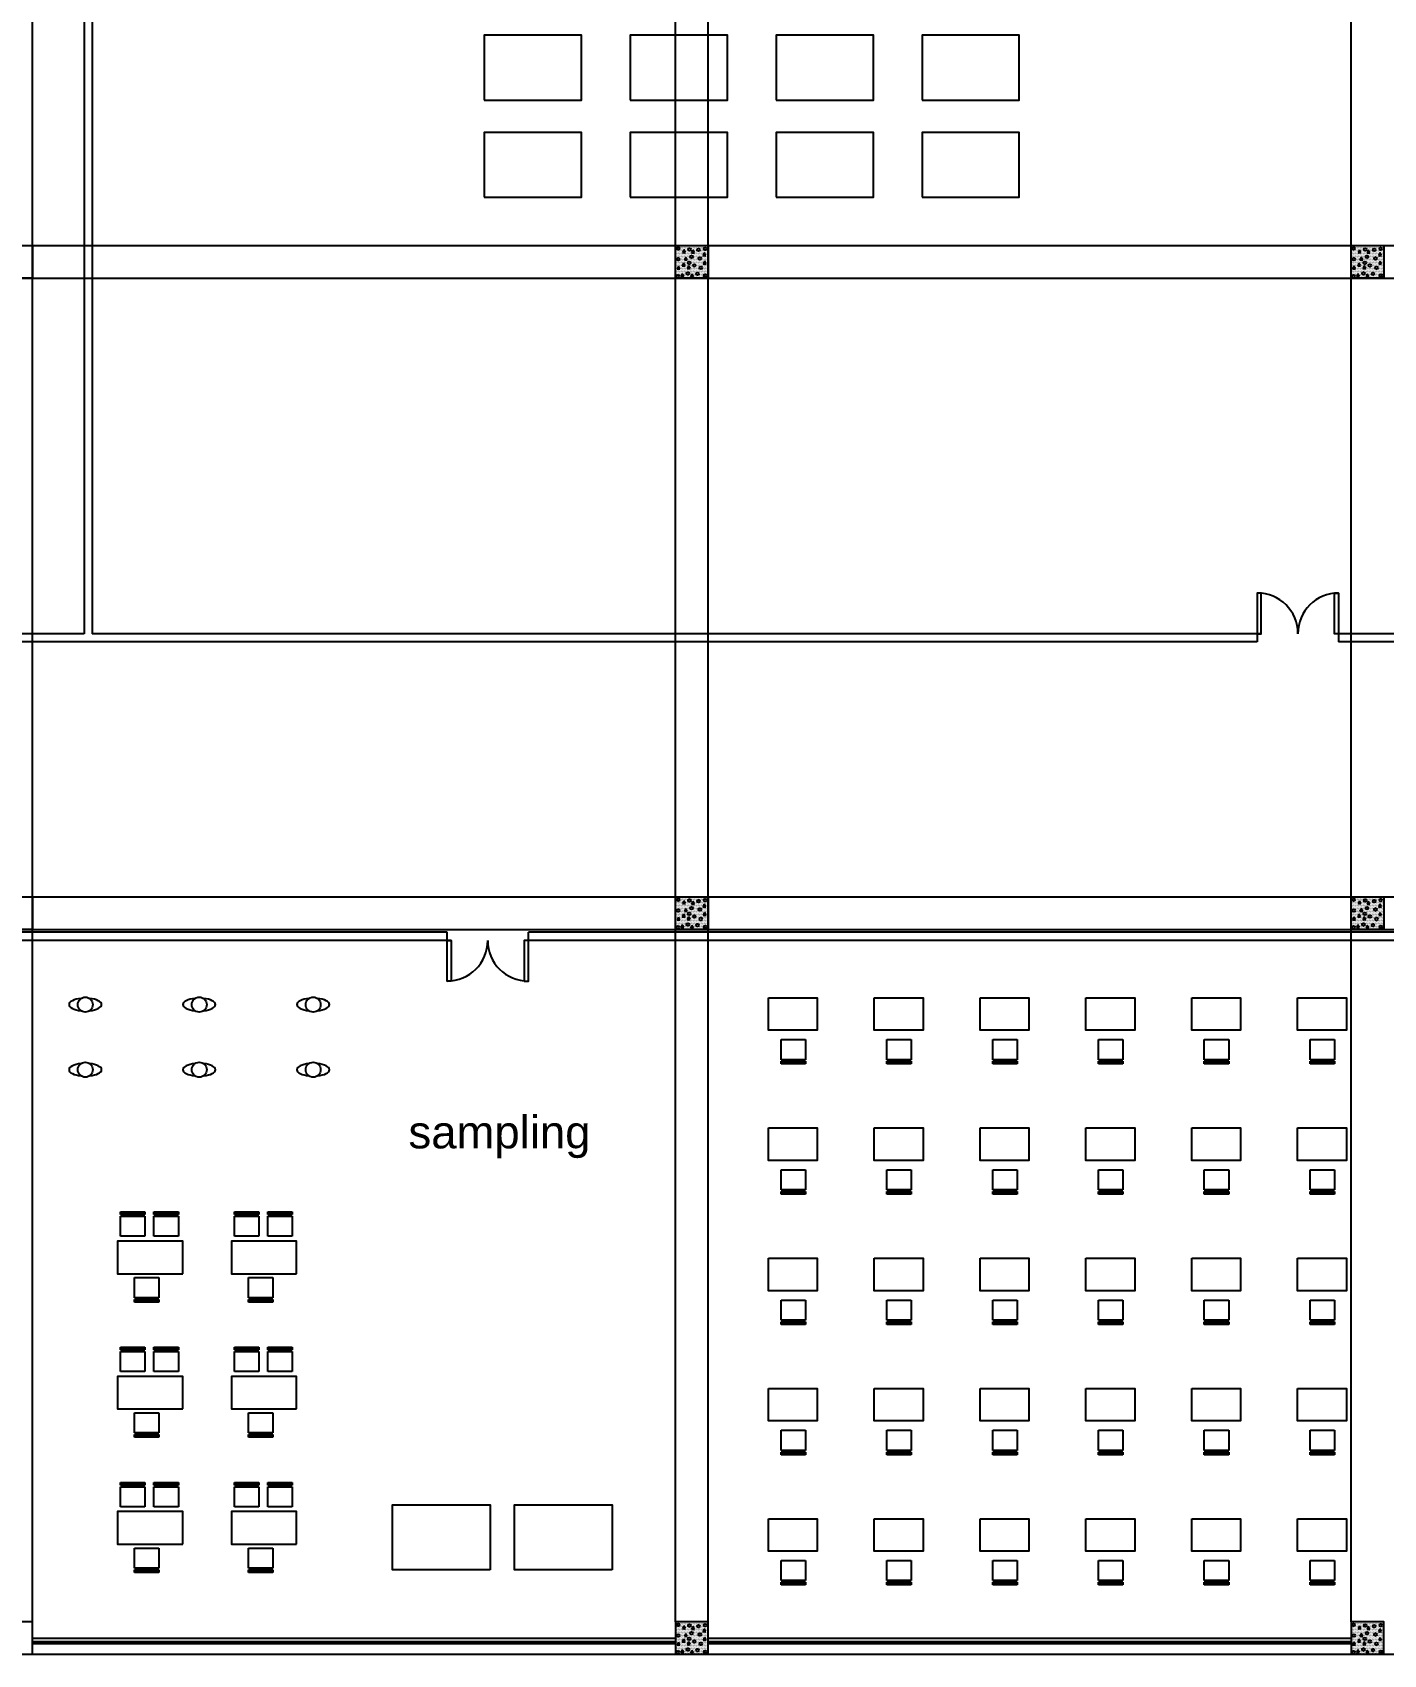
# Model space of a CAD drawing. Header units: feet. Extents: x 199 to 564, y 13 to 182.
# Drawn here: x 242.3 to 325.3, y 13.1 to 112.7 of the extents above; entities that cross this region are included whole.
import ezdxf

# ---------------------------------------------------------------- set-up
doc = ezdxf.new("R2010")
doc.units = ezdxf.units.FT
doc.header["$MEASUREMENT"] = 0
for name, color, linetype in [('beampillar', 80, 'Continuous'), ('hatch pillar', 20, 'Continuous'), ('inner walls', 1, 'Continuous'), ('prep side', 220, 'Continuous'), ('shank', 7, 'Continuous'), ('wall', 24, 'Continuous'), ('windows', 241, 'Continuous')]:
    doc.layers.add(name, color=color, linetype=linetype)
doc.styles.get("Standard").update_dxf_attribs({"font": 'arial.ttf'})

# ---------------------------------------------------------------- blocks, each defined once
blk = doc.blocks.new('*U3')
at = {"layer": 'shank', "linetype": 'ByBlock'}
blk.add_lwpolyline([(-1, -2), (1, -2), (1, 2), (-1, 2)], close=True, dxfattribs=at)
blk = doc.blocks.new('*U4')
at = {"layer": 'shank', "color": 0, "linetype": 'ByBlock', "lineweight": -2, "transparency": 16777216}
blk.add_blockref('*U3', (0, 0), dxfattribs=at)
blk = doc.blocks.new('chair2')
at = {"layer": 'shank', "linetype": 'ByBlock'}
for p, q in [((-284.514, 200.921), (-284.514, 202.421)), ((-284.514, 202.421), (-284.349, 202.421)), ((-284.464, 200.921), (-284.464, 202.421)), ((-284.349, 200.921), (-284.349, 202.421)), ((-284.249, 202.421), (-283.014, 202.421)), ((-284.249, 200.921), (-284.249, 202.421)), ((-283.014, 202.421), (-283.014, 200.921)), ((-284.249, 201.871), (-284.349, 201.871)), ((-284.249, 201.471), (-284.349, 201.471)), ((-284.349, 200.921), (-284.514, 200.921)), ((-283.014, 200.921), (-284.249, 200.921))]:
    blk.add_line(p, q, dxfattribs=at)
blk = doc.blocks.new('tablechair')
at = {"layer": 'shank', "linetype": 'ByBlock'}
for name, p in [('*U4', (-81.438, 32.271)), ('chair2', (200.334, -169.195))]:
    blk.add_blockref(name, p, dxfattribs=at)
at = {"layer": 'shank', "linetype": 'ByBlock', "rotation": 180}
for p in [(-363.156, 235.01), (-363.156, 232.958)]:
    blk.add_blockref('chair2', p, dxfattribs=at)
blk = doc.blocks.new('*U19')
at = {"rotation": 90}
blk.add_blockref('tablechair', (32.271, 81.411), dxfattribs=at)
blk = doc.blocks.new('*U20')
at = {"color": 0, "linetype": 'ByBlock', "lineweight": -2, "transparency": 16777216}
for p in [(0, 16.616), (7, 16.616), (0, 8.308), (7, 8.308), (0, 0), (7, 0)]:
    blk.add_blockref('*U19', p, dxfattribs=at)
blk = doc.blocks.new('*U21')
blk.add_lwpolyline([(-3, 2), (3, 2), (3, -2), (-3, -2)], close=True)
blk = doc.blocks.new('*U22')
at = {"color": 0, "linetype": 'ByBlock', "lineweight": -2, "transparency": 16777216}
for p in [(0, 0), (7.5, 0)]:
    blk.add_blockref('*U21', p, dxfattribs=at)
blk = doc.blocks.new('*U27')
blk.add_lwpolyline([(-1.5, 2.036), (1.5, 2.036), (1.5, 0.036), (-1.5, 0.036)], close=True)
at = {"layer": 'shank', "linetype": 'ByBlock', "rotation": 89.99999999999999}
blk.add_blockref('chair2', (201.692, 282.478), dxfattribs=at)
blk = doc.blocks.new('*U28')
at = {"color": 0, "linetype": 'ByBlock', "lineweight": -2, "transparency": 16777216}
for p in [(0, 32), (6.5, 32), (13, 32), (19.5, 32), (26, 32), (32.5, 32), (0, 24), (6.5, 24), (13, 24), (19.5, 24), (26, 24), (32.5, 24), (0, 16), (6.5, 16), (13, 16), (19.5, 16), (26, 16), (32.5, 16), (0, 8), (6.5, 8), (13, 8), (19.5, 8), (26, 8), (32.5, 8), (0, 0), (6.5, 0), (13, 0), (19.5, 0), (26, 0), (32.5, 0)]:
    blk.add_blockref('*U27', p, dxfattribs=at)
blk = doc.blocks.new('*U38')
blk.add_lwpolyline([(-2.988, -1.992), (2.988, -1.992), (2.988, 1.992), (-2.988, 1.992)], close=True)
blk = doc.blocks.new('*U39')
at = {"color": 0, "linetype": 'ByBlock', "lineweight": -2, "transparency": 16777216}
for p in [(0, 5.976), (8.964, 5.976), (17.928, 5.976), (26.892, 5.976), (0, 0), (8.964, 0), (17.928, 0), (26.892, 0)]:
    blk.add_blockref('*U38', p, dxfattribs=at)
blk = doc.blocks.new('hatchedpillar')
at = {"layer": 'hatch pillar', "linetype": 'ByBlock', "true_color": 0xf4ee51}
h = blk.add_hatch(dxfattribs=at)
h.set_pattern_fill('DOTS', color=41, scale=0.74)
h.set_pattern_definition([(0, (80.9823, -80.014843), (0.023125, 0.04625), [0, -0.04625])])
h.paths.add_polyline_path([(284.8, 174.403), (282.8, 174.403), (282.8, 172.403), (284.8, 172.403)])
h = blk.add_hatch(dxfattribs=at)
h.set_pattern_fill('DOTS', color=41, scale=0.74)
h.set_pattern_definition([(0, (122.4823, -80.014843), (0.023125, 0.04625), [0, -0.04625])])
h.paths.add_polyline_path([(326.3, 174.403), (324.3, 174.403), (324.3, 172.403), (326.3, 172.403)])
h = blk.add_hatch(dxfattribs=at)
h.set_pattern_fill('DOTS', color=41, scale=0.74)
h.set_pattern_definition([(0, (80.9823, -120.014843), (0.023125, 0.04625), [0, -0.04625])])
h.paths.add_polyline_path([(284.8, 134.403), (282.8, 134.403), (282.8, 132.403), (284.8, 132.403)])
h = blk.add_hatch(dxfattribs=at)
h.set_pattern_fill('DOTS', color=41, scale=0.74)
h.set_pattern_definition([(0, (122.4823, -120.014843), (0.023125, 0.04625), [0, -0.04625])])
h.paths.add_polyline_path([(326.3, 134.403), (324.3, 134.403), (324.3, 132.403), (326.3, 132.403)])
h = blk.add_hatch(dxfattribs=at)
h.set_pattern_fill('DOTS', color=41, scale=0.74)
h.set_pattern_definition([(0, (80.9823, -164.541804), (0.023125, 0.04625), [0, -0.04625])])
h.paths.add_polyline_path([(284.8, 89.876), (282.8, 89.876), (282.8, 87.876), (284.8, 87.876)])
h = blk.add_hatch(dxfattribs=at)
h.set_pattern_fill('DOTS', color=41, scale=0.74)
h.set_pattern_definition([(0, (122.4823, -164.541804), (0.023125, 0.04625), [0, -0.04625])])
h.paths.add_polyline_path([(326.3, 89.876), (324.3, 89.876), (324.3, 87.876), (326.3, 87.876)])
at = {"layer": 'hatch pillar', "linetype": 'Continuous', "lineweight": -3, "ltscale": 2}
for p, q in [((283.321, 174.163), (283.244, 174.001)), ((283.244, 174.001), (283.422, 174.001)), ((283.422, 174.001), (283.321, 174.163)), ((283.437, 173.7), (283.36, 173.538)), ((283.36, 173.538), (283.537, 173.538)), ((283.537, 173.538), (283.437, 173.7)), ((283.87, 174.132), (283.792, 173.97)), ((283.792, 173.97), (283.97, 173.97)), ((283.97, 173.97), (283.87, 174.132)), ((284.577, 173.973), (284.5, 173.811)), ((284.5, 173.811), (284.677, 173.811)), ((284.591, 173.458), (284.514, 173.296)), ((284.677, 173.811), (284.577, 173.973)), ((284.691, 173.296), (284.591, 173.458)), ((324.821, 174.163), (324.744, 174.001)), ((324.744, 174.001), (324.922, 174.001)), ((324.922, 174.001), (324.821, 174.163)), ((324.937, 173.7), (324.86, 173.538)), ((324.86, 173.538), (325.037, 173.538)), ((325.037, 173.538), (324.937, 173.7)), ((325.37, 174.132), (325.292, 173.97)), ((325.292, 173.97), (325.47, 173.97)), ((325.47, 173.97), (325.37, 174.132)), ((326.077, 173.973), (326, 173.811)), ((326, 173.811), (326.177, 173.811)), ((326.091, 173.458), (326.014, 173.296)), ((326.177, 173.811), (326.077, 173.973)), ((326.191, 173.296), (326.091, 173.458)), ((282.987, 173.162), (282.91, 173)), ((282.91, 173), (283.088, 173)), ((283.088, 173), (282.987, 173.162)), ((283.221, 172.689), (283.144, 172.527)), ((283.144, 172.527), (283.321, 172.527)), ((283.298, 173.345), (283.221, 173.183)), ((283.221, 173.183), (283.398, 173.183)), ((283.321, 172.527), (283.221, 172.689)), ((283.398, 173.183), (283.298, 173.345)), ((283.615, 173.183), (283.537, 173.021)), ((283.537, 173.021), (283.715, 173.021)), ((283.715, 173.021), (283.615, 173.183)), ((283.808, 172.659), (283.731, 172.497)), ((283.731, 172.497), (283.908, 172.497)), ((283.908, 172.497), (283.808, 172.659)), ((284.514, 173.296), (284.691, 173.296)), ((324.487, 173.162), (324.41, 173)), ((324.41, 173), (324.588, 173)), ((324.588, 173), (324.487, 173.162)), ((324.721, 172.689), (324.644, 172.527)), ((324.644, 172.527), (324.821, 172.527)), ((324.798, 173.345), (324.721, 173.183)), ((324.721, 173.183), (324.898, 173.183)), ((324.821, 172.527), (324.721, 172.689)), ((324.898, 173.183), (324.798, 173.345)), ((325.115, 173.183), (325.037, 173.021)), ((325.037, 173.021), (325.215, 173.021)), ((325.215, 173.021), (325.115, 173.183)), ((325.308, 172.659), (325.231, 172.497)), ((325.231, 172.497), (325.408, 172.497)), ((325.408, 172.497), (325.308, 172.659)), ((326.014, 173.296), (326.191, 173.296)), ((283.321, 134.163), (283.244, 134.001)), ((283.244, 134.001), (283.422, 134.001)), ((283.422, 134.001), (283.321, 134.163)), ((283.437, 133.7), (283.36, 133.538)), ((283.36, 133.538), (283.537, 133.538)), ((283.537, 133.538), (283.437, 133.7)), ((283.87, 134.132), (283.792, 133.97)), ((283.792, 133.97), (283.97, 133.97)), ((283.97, 133.97), (283.87, 134.132)), ((284.577, 133.973), (284.5, 133.811)), ((284.5, 133.811), (284.677, 133.811)), ((284.677, 133.811), (284.577, 133.973)), ((324.821, 134.163), (324.744, 134.001)), ((324.744, 134.001), (324.922, 134.001)), ((324.922, 134.001), (324.821, 134.163)), ((324.937, 133.7), (324.86, 133.538)), ((324.86, 133.538), (325.037, 133.538)), ((325.037, 133.538), (324.937, 133.7)), ((325.37, 134.132), (325.292, 133.97)), ((325.292, 133.97), (325.47, 133.97)), ((325.47, 133.97), (325.37, 134.132)), ((326.077, 133.973), (326, 133.811)), ((326, 133.811), (326.177, 133.811)), ((326.177, 133.811), (326.077, 133.973)), ((282.987, 133.162), (282.91, 133)), ((282.91, 133), (283.088, 133)), ((283.088, 133), (282.987, 133.162)), ((283.221, 132.689), (283.144, 132.527)), ((283.144, 132.527), (283.321, 132.527)), ((283.298, 133.345), (283.221, 133.183)), ((283.221, 133.183), (283.398, 133.183)), ((283.321, 132.527), (283.221, 132.689)), ((283.398, 133.183), (283.298, 133.345)), ((283.615, 133.183), (283.537, 133.021)), ((283.537, 133.021), (283.715, 133.021)), ((283.715, 133.021), (283.615, 133.183)), ((283.808, 132.659), (283.731, 132.497)), ((283.908, 132.497), (283.808, 132.659)), ((284.591, 133.458), (284.514, 133.296)), ((284.514, 133.296), (284.691, 133.296)), ((284.691, 133.296), (284.591, 133.458)), ((324.487, 133.162), (324.41, 133)), ((324.41, 133), (324.588, 133)), ((324.588, 133), (324.487, 133.162)), ((324.721, 132.689), (324.644, 132.527)), ((324.644, 132.527), (324.821, 132.527)), ((324.798, 133.345), (324.721, 133.183)), ((324.721, 133.183), (324.898, 133.183)), ((324.821, 132.527), (324.721, 132.689)), ((324.898, 133.183), (324.798, 133.345)), ((325.115, 133.183), (325.037, 133.021)), ((325.037, 133.021), (325.215, 133.021)), ((325.215, 133.021), (325.115, 133.183)), ((325.308, 132.659), (325.231, 132.497)), ((325.408, 132.497), (325.308, 132.659)), ((326.091, 133.458), (326.014, 133.296)), ((326.014, 133.296), (326.191, 133.296)), ((326.191, 133.296), (326.091, 133.458)), ((283.731, 132.497), (283.908, 132.497)), ((325.231, 132.497), (325.408, 132.497)), ((283.298, 88.818), (283.221, 88.656)), ((283.321, 89.636), (283.244, 89.474)), ((283.244, 89.474), (283.422, 89.474)), ((283.398, 88.656), (283.298, 88.818)), ((283.422, 89.474), (283.321, 89.636)), ((283.437, 89.173), (283.36, 89.011)), ((283.36, 89.011), (283.537, 89.011)), ((283.537, 89.011), (283.437, 89.173)), ((283.87, 89.605), (283.792, 89.443)), ((283.792, 89.443), (283.97, 89.443)), ((283.97, 89.443), (283.87, 89.605)), ((284.577, 89.446), (284.5, 89.284)), ((284.5, 89.284), (284.677, 89.284)), ((284.591, 88.931), (284.514, 88.769)), ((284.514, 88.769), (284.691, 88.769)), ((284.677, 89.284), (284.577, 89.446)), ((284.691, 88.769), (284.591, 88.931)), ((324.798, 88.818), (324.721, 88.656)), ((324.821, 89.636), (324.744, 89.474)), ((324.744, 89.474), (324.922, 89.474)), ((324.898, 88.656), (324.798, 88.818)), ((324.922, 89.474), (324.821, 89.636)), ((324.937, 89.173), (324.86, 89.011)), ((324.86, 89.011), (325.037, 89.011)), ((325.037, 89.011), (324.937, 89.173)), ((325.37, 89.605), (325.292, 89.443)), ((325.292, 89.443), (325.47, 89.443)), ((325.47, 89.443), (325.37, 89.605)), ((326.077, 89.446), (326, 89.284)), ((326, 89.284), (326.177, 89.284)), ((326.091, 88.931), (326.014, 88.769)), ((326.014, 88.769), (326.191, 88.769)), ((326.177, 89.284), (326.077, 89.446)), ((326.191, 88.769), (326.091, 88.931)), ((282.987, 88.635), (282.91, 88.473)), ((282.91, 88.473), (283.088, 88.473)), ((283.088, 88.473), (282.987, 88.635)), ((283.221, 88.162), (283.144, 88)), ((283.144, 88), (283.321, 88)), ((283.221, 88.656), (283.398, 88.656)), ((283.321, 88), (283.221, 88.162)), ((283.615, 88.656), (283.537, 88.494)), ((283.537, 88.494), (283.715, 88.494)), ((283.715, 88.494), (283.615, 88.656)), ((283.808, 88.132), (283.731, 87.97)), ((283.731, 87.97), (283.908, 87.97)), ((283.908, 87.97), (283.808, 88.132)), ((324.487, 88.635), (324.41, 88.473)), ((324.41, 88.473), (324.588, 88.473)), ((324.588, 88.473), (324.487, 88.635)), ((324.721, 88.162), (324.644, 88)), ((324.644, 88), (324.821, 88)), ((324.721, 88.656), (324.898, 88.656)), ((324.821, 88), (324.721, 88.162)), ((325.115, 88.656), (325.037, 88.494)), ((325.037, 88.494), (325.215, 88.494)), ((325.215, 88.494), (325.115, 88.656)), ((325.308, 88.132), (325.231, 87.97)), ((325.231, 87.97), (325.408, 87.97)), ((325.408, 87.97), (325.308, 88.132))]:
    blk.add_line(p, q, dxfattribs=at)
for centre in [(282.969, 174.234), (282.976, 173.578), (283.653, 173.368), (283.677, 174.186), (283.792, 173.723), (284.225, 174.155), (284.312, 173.635), (284.63, 174.213), (324.469, 174.234), (324.476, 173.578), (325.153, 173.368), (325.177, 174.186), (325.292, 173.723), (325.725, 174.155), (325.812, 173.635), (326.13, 174.213), (282.955, 172.548), (283.576, 172.713), (283.97, 173.206), (284.163, 172.682), (284.368, 173.056), (284.637, 172.576), (324.455, 172.548), (325.076, 172.713), (325.47, 173.206), (325.663, 172.682), (325.868, 173.056), (326.137, 172.576), (282.969, 134.234), (282.976, 133.578), (283.677, 134.186), (283.792, 133.723), (284.225, 134.155), (284.312, 133.635), (284.63, 134.213), (324.469, 134.234), (324.476, 133.578), (325.177, 134.186), (325.292, 133.723), (325.725, 134.155), (325.812, 133.635), (326.13, 134.213), (282.955, 132.548), (283.576, 132.713), (283.653, 133.368), (283.97, 133.206), (284.163, 132.682), (284.368, 133.056), (284.637, 132.576), (324.455, 132.548), (325.076, 132.713), (325.153, 133.368), (325.47, 133.206), (325.663, 132.682), (325.868, 133.056), (326.137, 132.576), (282.969, 89.707), (283.677, 89.659), (284.225, 89.628), (284.63, 89.686), (324.469, 89.707), (325.177, 89.659), (325.725, 89.628), (326.13, 89.686), (282.976, 89.051), (283.653, 88.841), (283.792, 89.196), (283.97, 88.679), (284.312, 89.108), (324.476, 89.051), (325.153, 88.841), (325.292, 89.196), (325.47, 88.679), (325.812, 89.108), (282.955, 88.021), (283.576, 88.186), (284.163, 88.155), (284.368, 88.529), (284.637, 88.049), (324.455, 88.021), (325.076, 88.186), (325.663, 88.155), (325.868, 88.529), (326.137, 88.049)]:
    blk.add_circle(centre, 0.0821, dxfattribs=at)
blk = doc.blocks.new('*U1844')
blk.add_circle((0, 0), 0.459)
for start_param, end_param in [(1.834264, 4.448922), (4.975856, 7.590514)]:
    blk.add_ellipse((0, 0), major_axis=(1, 0), ratio=0.391263, start_param=start_param, end_param=end_param)
blk = doc.blocks.new('*U1845')
at = {"color": 0, "linetype": 'ByBlock', "lineweight": -2, "transparency": 16777216}
for p in [(0, 4), (7, 4), (14, 4), (0, 0), (7, 0), (14, 0)]:
    blk.add_blockref('*U1844', p, dxfattribs=at)

msp = doc.modelspace()

# ---------------------------------------------------------------- linework, layer by layer
for centre in [(252.54772, 48.99778), (259.54772, 48.99778)]:
    msp.add_circle(centre, 0.45883)
at = {"layer": 'beampillar', "linetype": 'ByBlock'}
for p, q in [((242.31022, 15.0891), (242.31022, 179.61606)), ((281.81022, 15.0891), (281.81022, 179.61606)), ((283.81022, 15.0891), (283.81022, 179.61606)), ((323.31022, 15.0891), (323.31022, 179.61606)), ((198.81022, 99.61606), (456.28357, 99.61606)), ((198.81022, 97.61606), (456.28357, 97.61606)), ((198.81022, 59.61606), (452.28357, 59.61606)), ((198.81022, 57.61606), (452.28357, 57.61606)), ((198.81022, 13.0891), (367.72752, 13.0891))]:
    msp.add_line(p, q, dxfattribs=at)
for points in [[(240.31022, 99.61606), (242.31022, 99.61606), (242.31022, 97.61606), (240.31022, 97.61606)], [(281.81022, 99.61606), (283.81022, 99.61606), (283.81022, 97.61606), (281.81022, 97.61606)], [(323.31022, 99.61606), (325.31022, 99.61606), (325.31022, 97.61606), (323.31022, 97.61606)], [(240.31022, 59.61606), (242.31022, 59.61606), (242.31022, 57.61606), (240.31022, 57.61606)], [(281.81022, 59.61606), (283.81022, 59.61606), (283.81022, 57.61606), (281.81022, 57.61606)], [(323.31022, 59.61606), (325.31022, 59.61606), (325.31022, 57.61606), (323.31022, 57.61606)], [(240.31022, 13.0891), (242.31022, 13.0891), (242.31022, 15.0891), (240.31022, 15.0891)], [(281.81022, 13.0891), (283.81022, 13.0891), (283.81022, 15.0891), (281.81022, 15.0891)], [(323.31022, 13.0891), (325.31022, 13.0891), (325.31022, 15.0891), (323.31022, 15.0891)]]:
    msp.add_lwpolyline(points, close=True, dxfattribs=at)
at = {"layer": 'inner walls', "lineweight": -3}
for p, q in [((245.47505, 132.90891), (245.47505, 75.77788)), ((245.97505, 132.90891), (245.97505, 75.77788)), ((245.47505, 75.77788), (199.81022, 75.77788)), ((317.79124, 75.77788), (245.97505, 75.77788)), ((317.54124, 75.77788), (317.54124, 75.27788)), ((326.74859, 75.77788), (322.29124, 75.77788)), ((322.54124, 75.77788), (322.54124, 75.27788)), ((317.54124, 75.27788), (199.81022, 75.27788)), ((327.24859, 75.27788), (322.54124, 75.27788)), ((267.76858, 57.4373), (234.66624, 57.4373)), ((268.01858, 56.9373), (236.35974, 56.9373)), ((267.76858, 56.9373), (267.76858, 57.4373)), ((326.36718, 56.9373), (272.51858, 56.9373)), ((326.86718, 57.4373), (272.76858, 57.4373)), ((272.76858, 56.9373), (272.76858, 57.4373))]:
    msp.add_line(p, q, dxfattribs=at)
for points in [[(317.79124, 78.27788), (317.54124, 78.27788), (317.54124, 75.77788), (317.79124, 75.77788)], [(322.29124, 78.27788), (322.54124, 78.27788), (322.54124, 75.77788), (322.29124, 75.77788)], [(268.01858, 54.4373), (267.76858, 54.4373), (267.76858, 56.9373), (268.01858, 56.9373)], [(272.51858, 54.4373), (272.76858, 54.4373), (272.76858, 56.9373), (272.51858, 56.9373)]]:
    msp.add_lwpolyline(points, close=True, dxfattribs=at)
at = {"layer": 'inner walls', "linetype": 'ByBlock', "lineweight": -3}
for centre, start, end in [((317.54124, 75.77788), 0, 90), ((322.54124, 75.77788), 90, 180), ((267.76858, 56.9373), 270, 0), ((272.76858, 56.9373), 180, 270)]:
    msp.add_arc(centre, 2.5, start, end, dxfattribs=at)
at = {"layer": 'wall', "linetype": 'ByBlock', "lineweight": -3}
for p, q in [((242.31022, 14.0891), (281.81022, 14.0891)), ((283.81022, 14.0891), (323.31022, 14.0891)), ((198.81022, 13.0891), (367.72752, 13.0891))]:
    msp.add_line(p, q, dxfattribs=at)
at = {"layer": 'windows', "linetype": 'ByBlock', "lineweight": -3}
for p, q in [((242.31022, 13.8791), (281.81022, 13.8791)), ((242.31022, 13.8791), (281.81022, 13.8791)), ((242.31022, 13.8791), (281.81022, 13.8791)), ((242.31022, 13.7491), (281.81022, 13.7491)), ((242.31022, 13.7491), (281.81022, 13.7491)), ((242.31022, 13.7491), (281.81022, 13.7491)), ((245.51022, 13.8791), (245.51022, 13.7491)), ((247.51022, 13.8791), (247.51022, 13.7491)), ((249.51022, 13.8791), (249.51022, 13.7491)), ((251.51022, 13.8791), (251.51022, 13.7491)), ((254.61022, 13.8791), (254.61022, 13.7491)), ((256.61022, 13.8791), (256.61022, 13.7491)), ((258.61022, 13.8791), (258.61022, 13.7491)), ((260.61022, 13.8791), (260.61022, 13.7491)), ((260.61022, 13.8791), (260.61022, 13.7491)), ((260.61022, 13.8791), (260.61022, 13.7491)), ((263.71022, 13.8791), (263.71022, 13.7491)), ((265.71022, 13.8791), (265.71022, 13.7491)), ((267.71022, 13.8791), (267.71022, 13.7491)), ((269.71022, 13.8791), (269.71022, 13.7491)), ((269.71022, 13.8791), (269.71022, 13.7491)), ((269.71022, 13.8791), (269.71022, 13.7491)), ((272.81022, 13.8791), (272.81022, 13.7491)), ((274.81022, 13.8791), (274.81022, 13.7491)), ((276.81022, 13.8791), (276.81022, 13.7491)), ((278.81022, 13.8791), (278.81022, 13.7491)), ((278.81022, 13.8791), (278.81022, 13.7491)), ((283.81022, 13.8791), (323.31022, 13.8791)), ((283.81022, 13.8791), (323.31022, 13.8791)), ((283.81022, 13.7491), (323.31022, 13.7491)), ((283.81022, 13.7491), (323.31022, 13.7491)), ((287.01022, 13.8791), (287.01022, 13.7491)), ((289.01022, 13.8791), (289.01022, 13.7491)), ((291.01022, 13.8791), (291.01022, 13.7491)), ((293.01022, 13.8791), (293.01022, 13.7491)), ((296.11022, 13.8791), (296.11022, 13.7491)), ((298.11022, 13.8791), (298.11022, 13.7491)), ((300.11022, 13.8791), (300.11022, 13.7491)), ((302.11022, 13.8791), (302.11022, 13.7491)), ((302.11022, 13.8791), (302.11022, 13.7491)), ((302.11022, 13.8791), (302.11022, 13.7491)), ((305.21022, 13.8791), (305.21022, 13.7491)), ((307.21022, 13.8791), (307.21022, 13.7491)), ((309.21022, 13.8791), (309.21022, 13.7491)), ((311.21022, 13.8791), (311.21022, 13.7491)), ((311.21022, 13.8791), (311.21022, 13.7491)), ((311.21022, 13.8791), (311.21022, 13.7491)), ((314.31022, 13.8791), (314.31022, 13.7491)), ((316.31022, 13.8791), (316.31022, 13.7491)), ((318.31022, 13.8791), (318.31022, 13.7491)), ((320.31022, 13.8791), (320.31022, 13.7491)), ((320.31022, 13.8791), (320.31022, 13.7491))]:
    msp.add_line(p, q, dxfattribs=at)

# ---------------------------------------------------------------- block references
at = {"lineweight": -3}
for name, p in [('*U39', (273.04501, 104.57559)), ('*U28', (289.01769, 19.38418)), ('*U20', (249.53071, 20.87966))]:
    msp.add_blockref(name, p, dxfattribs=at)
msp.add_blockref('*U1845', (245.54772, 48.99778))
at = {"lineweight": -3, "rotation": 180}
msp.add_blockref('*U22', (274.92193, 20.27335), dxfattribs=at)
at = {"layer": 'prep side', "linetype": 'ByBlock'}
msp.add_blockref('hatchedpillar', (-1.00708, -74.8016), dxfattribs=at)

# ---------------------------------------------------------------- texts
at = {"insert": (265.40261, 46.16502), "char_height": 2, "attachment_point": 1}
msp.add_mtext_dynamic_manual_height_columns('sampling', width=12.2297162, gutter_width=1, heights=[0], dxfattribs=at)

doc.saveas('drawing.dxf')
